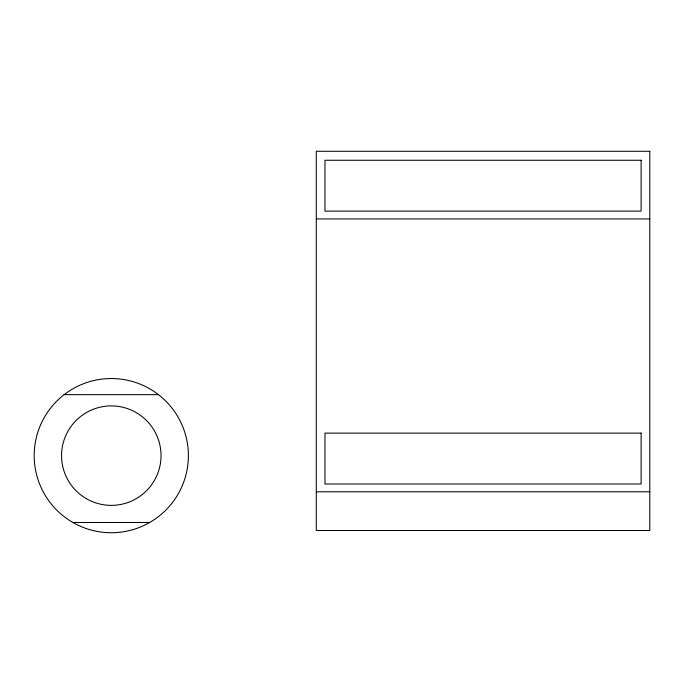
<?xml version="1.0" encoding="UTF-8"?>
<svg xmlns="http://www.w3.org/2000/svg" width="684" height="684" viewBox="0 0 684 684"><rect width="100%" height="100%" fill="white"/><g stroke="black" fill="none" stroke-linecap="round" stroke-linejoin="round"><path stroke-width="1.03" d="M316.29 218.94L649.8 218.94M64.151 394.642L158.431 394.642M316.29 491.805L649.8 491.805M72.897 522.482L149.685 522.482M649.8 151.275L316.29 151.275L316.29 530.519L649.8 530.519L649.8 151.275M641.113 160.253L324.977 160.253L324.977 211.125L641.113 211.125L641.113 160.253M641.113 433.126L324.977 433.126L324.977 483.998L641.113 483.998L641.113 433.126M72.743 522.396A77.087 77.087 0 0 0 188.382 455.638A77.087 77.087 0 0 0 72.743 388.871A77.087 77.087 0 0 0 72.743 522.396M86.423 498.704A49.735 49.735 0 0 0 161.031 455.638A49.735 49.735 0 0 0 86.423 412.563A49.735 49.735 0 0 0 86.423 498.704"/></g></svg>
